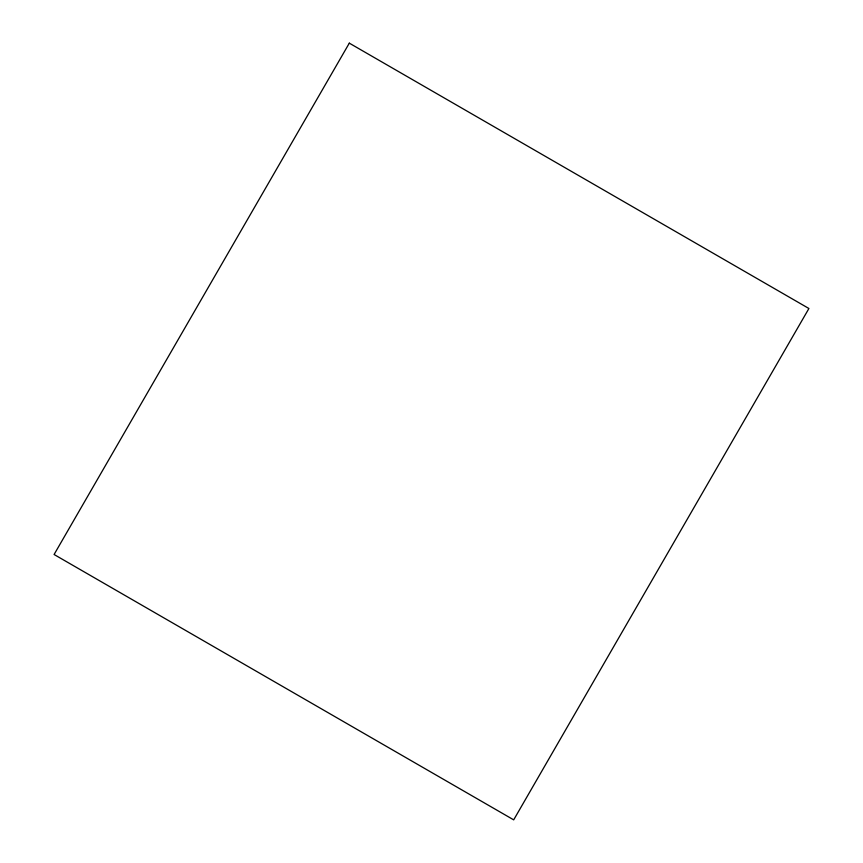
<?xml version="1.0" encoding="UTF-8"?>
<svg xmlns="http://www.w3.org/2000/svg" width="863" height="863" viewBox="0 0 863 863"><rect width="100%" height="100%" fill="white"/><g stroke="black" fill="none" stroke-linecap="round" stroke-linejoin="round"><path stroke-width="1.29" d="M349.31 43.15L54.089 554.499L513.69 819.85L808.911 308.501L349.31 43.15"/></g></svg>
